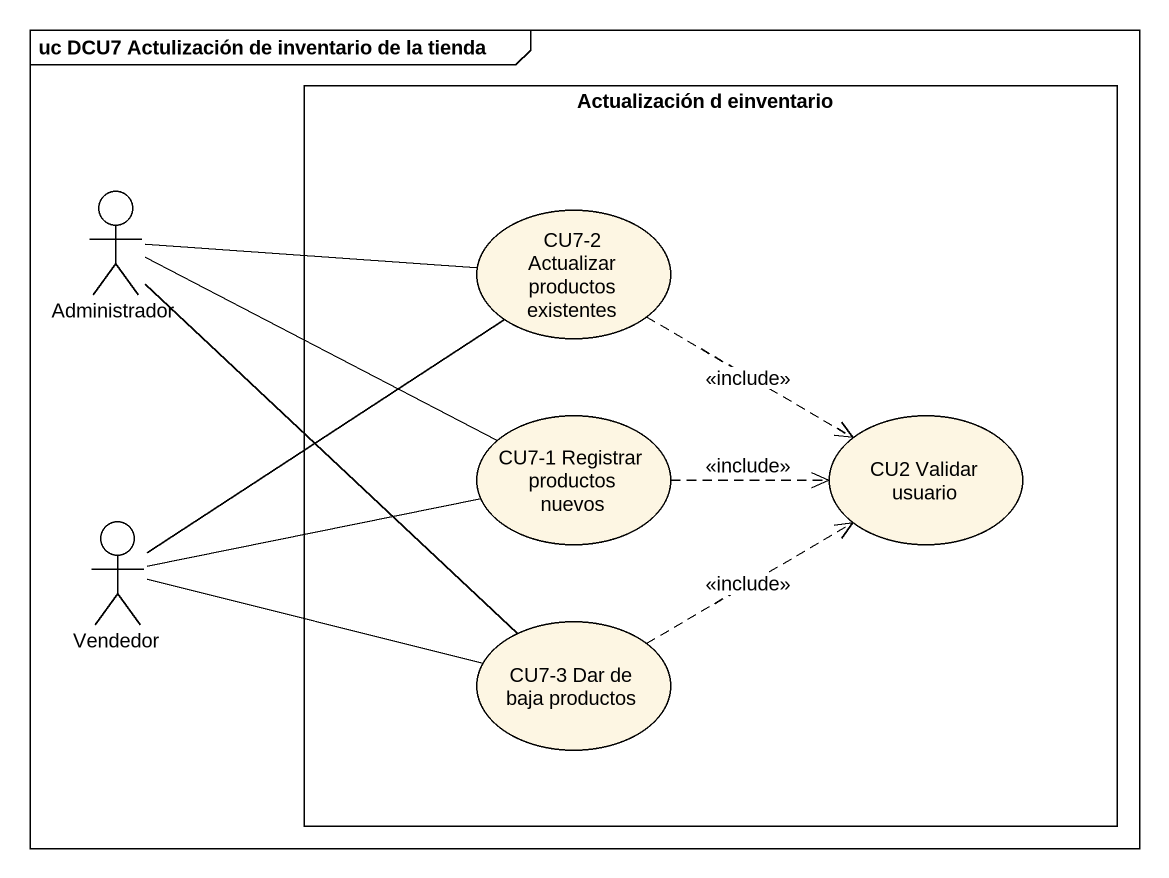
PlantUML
@startuml
mainframe uc DCU7 Actulización de inventario de la tienda
rectangle "Actualización d einventario" as Actualización_d_einventario {
  usecase "CU7-2 Actualizar productos existentes" as CU7_2_Actualizar_productos
  usecase "CU7-1 Registrar productos nuevos" as CU7_1_Registrar_productos
  usecase "CU2 Validar usuario" as CU2_Validar_usuario
  usecase "CU7-3 Dar de baja productos" as CU7_3_Dar_de_baja_productos
}
actor Administrador
actor Vendedor
Administrador -right- CU7_2_Actualizar_productos
Administrador -right- CU7_1_Registrar_productos
Administrador -- CU7_3_Dar_de_baja_productos
CU7_2_Actualizar_productos .right.> CU2_Validar_usuario : <<include>>
CU7_1_Registrar_productos .right.> CU2_Validar_usuario : <<include>>
Vendedor -up- CU7_2_Actualizar_productos
Vendedor -right- CU7_1_Registrar_productos
Vendedor -right- CU7_3_Dar_de_baja_productos
CU7_3_Dar_de_baja_productos .right.> CU2_Validar_usuario : <<include>>
@enduml
